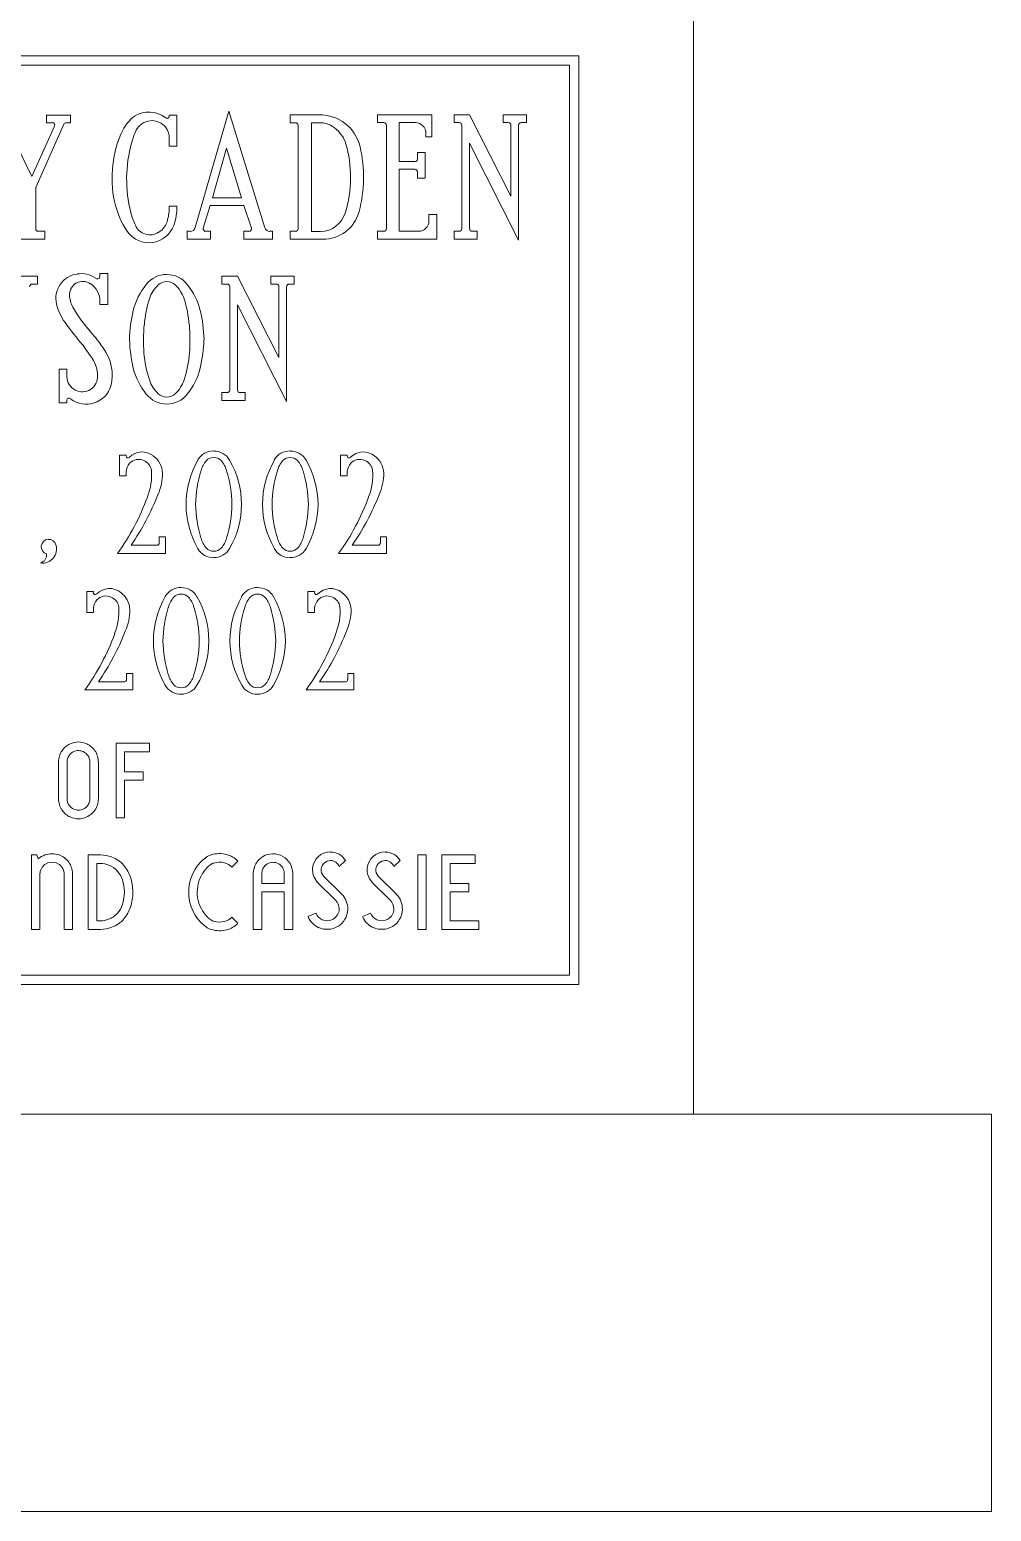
# Model space of a CAD drawing. Header units: inches. Extents: x -10 to 10, y -4 to 22.5.
# Drawn here: x 0.31 to 10, y -4 to 10.92 of the extents above; entities that cross this region are included whole.
import ezdxf

# ---------------------------------------------------------------- set-up
doc = ezdxf.new("R2010")
doc.units = ezdxf.units.IN
doc.header["$MEASUREMENT"] = 0
doc.layers.add('1', color=7, linetype='Continuous')

msp = doc.modelspace()

# ---------------------------------------------------------------- linework, layer by layer
at = {"color": 7, "linetype": 'Continuous', "lineweight": 5}
for p, q in [((7, 0), (7, 14.8)), ((0.482, 9.979), (0.482, 10.057)), ((0.482, 10.056), (0.723, 10.056)), ((0.723, 10.056), (0.723, 9.978)), ((1.716, 10.046), (1.716, 10.056)), ((1.716, 10.056), (1.793, 10.056)), ((1.793, 10.056), (1.793, 9.743)), ((1.979, 8.923), (2.318, 10.094)), ((2.318, 10.094), (2.68, 8.922)), ((2.937, 10.057), (3.23, 10.058)), ((2.937, 9.979), (2.937, 10.057)), ((3.814, 10.057), (4.361, 10.057)), ((3.814, 9.98), (3.814, 10.057)), ((4.361, 10.057), (4.361, 9.836)), ((4.586, 9.98), (4.586, 10.06)), ((4.586, 10.06), (4.743, 10.06)), ((4.743, 10.06), (5.159, 9.24)), ((5.081, 9.98), (5.081, 10.06)), ((5.081, 10.06), (5.316, 10.06)), ((5.316, 10.06), (5.316, 9.98)), ((0.089, 9.943), (0.333, 9.438)), ((0.333, 9.438), (0.561, 9.943)), ((0.654, 9.963), (0.372, 9.327)), ((0.537, 9.979), (0.482, 9.979)), ((0.723, 9.978), (0.678, 9.978)), ((2.989, 9.979), (2.937, 9.979)), ((3.015, 8.912), (3.015, 9.954)), ((3.151, 9.978), (3.151, 8.884)), ((3.235, 9.978), (3.151, 9.978)), ((3.879, 9.98), (3.814, 9.98)), ((3.905, 8.912), (3.905, 9.955)), ((4.199, 9.98), (4.035, 9.98)), ((4.035, 9.98), (4.035, 9.587)), ((4.302, 9.836), (4.302, 9.875)), ((4.638, 9.98), (4.586, 9.98)), ((4.664, 8.913), (4.664, 9.953)), ((5.133, 9.98), (5.081, 9.98)), ((5.159, 9.24), (5.159, 9.953)), ((5.237, 9.953), (5.237, 8.797)), ((5.316, 9.98), (5.263, 9.98)), ((1.716, 9.743), (1.716, 9.822)), ((1.793, 9.743), (1.716, 9.743)), ((2.153, 9.224), (2.294, 9.722)), ((2.294, 9.722), (2.445, 9.224)), ((4.361, 9.836), (4.302, 9.836)), ((5.237, 8.797), (4.743, 9.772)), ((4.743, 9.772), (4.743, 8.913)), ((4.035, 9.587), (4.191, 9.587)), ((4.218, 9.612), (4.218, 9.678)), ((4.218, 9.678), (4.296, 9.678)), ((4.296, 9.678), (4.296, 9.42)), ((4.191, 9.511), (4.035, 9.511)), ((4.035, 9.511), (4.035, 8.886)), ((4.218, 9.42), (4.218, 9.485)), ((4.296, 9.42), (4.218, 9.42)), ((0.372, 9.328), (0.372, 8.911)), ((1.716, 9.139), (1.794, 9.139)), ((2.13, 9.146), (2.059, 8.918)), ((2.468, 9.146), (2.13, 9.146)), ((2.445, 9.224), (2.153, 9.224)), ((2.545, 8.919), (2.468, 9.146)), ((4.333, 8.99), (4.333, 9.055)), ((4.333, 9.055), (4.413, 9.055)), ((4.413, 9.055), (4.413, 8.807)), ((0.463, 8.807), (0.151, 8.807)), ((0.397, 8.886), (0.463, 8.886)), ((0.463, 8.886), (0.463, 8.807)), ((1.898, 8.807), (1.898, 8.886)), ((1.898, 8.886), (1.929, 8.886)), ((2.133, 8.807), (1.898, 8.807)), ((2.084, 8.886), (2.133, 8.886)), ((2.133, 8.886), (2.133, 8.807)), ((2.47, 8.807), (2.47, 8.886)), ((2.47, 8.886), (2.52, 8.886)), ((2.758, 8.807), (2.47, 8.807)), ((2.73, 8.886), (2.758, 8.886)), ((2.758, 8.886), (2.758, 8.807)), ((2.937, 8.807), (2.937, 8.886)), ((2.937, 8.886), (2.989, 8.886)), ((3.262, 8.807), (2.937, 8.807)), ((3.151, 8.884), (3.241, 8.884)), ((3.814, 8.807), (3.814, 8.886)), ((3.814, 8.886), (3.879, 8.886)), ((4.413, 8.807), (3.814, 8.807)), ((4.035, 8.886), (4.228, 8.886)), ((4.586, 8.807), (4.586, 8.887)), ((4.586, 8.887), (4.638, 8.887)), ((4.82, 8.807), (4.586, 8.807)), ((4.768, 8.887), (4.82, 8.887)), ((4.82, 8.887), (4.82, 8.807)), ((0.154, 8.435), (0.389, 8.435)), ((0.389, 8.355), (0.337, 8.355)), ((0.389, 8.435), (0.389, 8.355)), ((1.018, 8.432), (1.018, 8.461)), ((1.018, 8.461), (1.097, 8.461)), ((1.097, 8.461), (1.097, 8.149)), ((2.247, 8.355), (2.247, 8.435)), ((2.247, 8.435), (2.405, 8.435)), ((2.3, 8.355), (2.247, 8.355)), ((2.405, 8.435), (2.821, 7.615)), ((2.742, 8.355), (2.742, 8.435)), ((2.742, 8.435), (2.977, 8.435)), ((2.795, 8.355), (2.742, 8.355)), ((2.977, 8.355), (2.925, 8.355)), ((2.977, 8.435), (2.977, 8.355)), ((2.326, 7.288), (2.326, 8.328)), ((2.821, 7.615), (2.821, 8.328)), ((2.899, 8.328), (2.899, 7.172)), ((1.018, 8.149), (1.018, 8.179)), ((1.097, 8.149), (1.018, 8.149)), ((2.899, 7.172), (2.405, 8.147)), ((2.405, 8.147), (2.405, 7.288)), ((0.608, 7.159), (0.608, 7.497)), ((0.608, 7.497), (0.686, 7.497)), ((0.686, 7.497), (0.686, 7.42)), ((0.686, 7.182), (0.686, 7.159)), ((2.247, 7.182), (2.247, 7.262)), ((2.247, 7.262), (2.3, 7.262)), ((2.482, 7.182), (2.247, 7.182)), ((2.43, 7.262), (2.482, 7.262)), ((2.482, 7.262), (2.482, 7.182)), ((0.686, 7.159), (0.608, 7.159)), ((1.216, 6.425), (1.216, 6.634)), ((1.216, 6.634), (1.282, 6.634)), ((1.282, 6.634), (1.282, 6.626)), ((3.444, 6.425), (3.444, 6.634)), ((3.444, 6.634), (3.51, 6.634)), ((3.51, 6.634), (3.51, 6.626)), ((1.282, 6.425), (1.216, 6.425)), ((1.282, 6.467), (1.282, 6.425)), ((3.51, 6.425), (3.444, 6.425)), ((3.51, 6.467), (3.51, 6.425)), ((1.332, 5.727), (1.595, 5.727)), ((1.616, 5.748), (1.616, 5.811)), ((1.616, 5.811), (1.678, 5.811)), ((1.678, 5.811), (1.678, 5.644)), ((3.56, 5.727), (3.823, 5.727)), ((3.844, 5.748), (3.844, 5.811)), ((3.844, 5.811), (3.906, 5.811)), ((3.906, 5.811), (3.906, 5.644)), ((1.678, 5.644), (1.196, 5.644)), ((3.906, 5.644), (3.424, 5.644)), ((0.887, 5.05), (0.887, 5.259)), ((0.887, 5.259), (0.953, 5.259)), ((0.953, 5.259), (0.953, 5.251)), ((3.115, 5.05), (3.115, 5.259)), ((3.115, 5.259), (3.181, 5.259)), ((3.181, 5.259), (3.181, 5.251)), ((0.953, 5.092), (0.953, 5.05)), ((3.181, 5.092), (3.181, 5.05)), ((0.953, 5.05), (0.887, 5.05)), ((3.181, 5.05), (3.115, 5.05)), ((1.003, 4.352), (1.266, 4.352)), ((1.287, 4.373), (1.287, 4.436)), ((1.287, 4.436), (1.349, 4.436)), ((1.349, 4.436), (1.349, 4.269)), ((3.231, 4.352), (3.494, 4.352)), ((3.515, 4.373), (3.515, 4.436)), ((3.515, 4.436), (3.577, 4.436)), ((3.577, 4.436), (3.577, 4.269)), ((1.349, 4.269), (0.867, 4.269)), ((3.577, 4.269), (3.095, 4.269)), ((1.182, 2.983), (1.182, 3.733)), ((1.182, 3.733), (1.518, 3.733)), ((1.518, 3.733), (1.518, 3.647)), ((1.518, 3.647), (1.268, 3.647)), ((1.268, 3.647), (1.268, 3.446)), ((0.602, 3.173), (0.602, 3.544)), ((0.688, 3.544), (0.688, 3.173)), ((0.917, 3.173), (0.917, 3.544)), ((1.003, 3.544), (1.003, 3.173)), ((1.268, 3.446), (1.455, 3.446)), ((1.455, 3.446), (1.455, 3.36)), ((1.455, 3.36), (1.268, 3.36)), ((1.268, 3.36), (1.268, 2.983)), ((1.268, 2.983), (1.182, 2.983)), ((0.329, 1.858), (0.329, 2.608)), ((0.329, 2.608), (0.383, 2.608)), ((0.383, 2.608), (0.398, 2.57)), ((0.899, 1.858), (0.899, 2.608)), ((0.899, 2.608), (1.026, 2.608)), ((2.409, 2.545), (2.347, 2.486)), ((3.494, 2.552), (3.429, 2.49)), ((4.045, 2.552), (3.98, 2.49)), ((4.22, 1.858), (4.22, 2.608)), ((4.22, 2.608), (4.306, 2.608)), ((4.306, 2.608), (4.306, 1.858)), ((4.462, 1.858), (4.462, 2.608)), ((4.462, 2.608), (4.798, 2.608)), ((4.798, 2.608), (4.798, 2.522)), ((0.415, 1.858), (0.415, 2.423)), ((0.657, 2.423), (0.657, 1.858)), ((0.743, 2.423), (0.743, 1.858)), ((1.024, 2.522), (0.986, 2.522)), ((0.986, 2.522), (0.986, 1.945)), ((2.564, 1.858), (2.564, 2.427)), ((2.65, 2.321), (2.65, 2.424)), ((2.876, 2.424), (2.876, 2.321)), ((2.962, 2.427), (2.962, 1.858)), ((3.272, 2.394), (3.453, 2.215)), ((3.823, 2.394), (4.004, 2.215)), ((4.798, 2.522), (4.548, 2.522)), ((4.548, 2.522), (4.548, 2.321)), ((2.876, 2.321), (2.65, 2.321)), ((3.393, 2.153), (3.209, 2.335)), ((3.943, 2.153), (3.759, 2.335)), ((4.548, 2.321), (4.736, 2.321)), ((4.736, 2.321), (4.736, 2.235)), ((2.65, 1.858), (2.65, 2.235)), ((2.65, 2.235), (2.876, 2.235)), ((2.876, 2.235), (2.876, 1.858)), ((4.736, 2.235), (4.548, 2.235)), ((4.548, 2.235), (4.548, 1.945)), ((0.986, 1.945), (1.024, 1.945)), ((2.347, 1.981), (2.409, 1.921)), ((3.115, 1.988), (3.195, 2.021)), ((3.666, 1.988), (3.746, 2.021)), ((4.548, 1.945), (4.837, 1.945)), ((4.837, 1.945), (4.837, 1.858)), ((0.329, 1.858), (0.415, 1.858)), ((0.657, 1.858), (0.743, 1.858)), ((1.026, 1.858), (0.899, 1.858)), ((2.564, 1.858), (2.65, 1.858)), ((2.876, 1.858), (2.962, 1.858)), ((4.306, 1.858), (4.22, 1.858)), ((4.837, 1.858), (4.462, 1.858)), ((-7, 0), (7, 0)), ((7, 0), (10, 0)), ((10, -4), (10, 0)), ((-10, -4), (10, -4))]:
    msp.add_line(p, q, dxfattribs=at)
for centre, radius, start, end in [((1.603, 9.727), 0.396, 126.5403, 153.3801), ((1.511, 9.811), 0.276, 51.6668, 121.5203), ((1.542, 9.821), 0.179, 37.6355, 153.4196), ((1.694, 10.045), 0.0219, 236.4725, 1.2783), ((3.236, 9.644), 0.414, 13.0449, 90.8837), ((0.539, 9.955), 0.0249, 332.659, 93.8045), ((0.678, 9.953), 0.0257, 89.164, 155.387), ((2.29, 9.421), 1.149, 155.0847, 191.7734), ((1.957, 9.628), 0.636, 154.5783, 166.4935), ((1.539, 9.829), 0.177, 357.5517, 34.7563), ((2.988, 9.951), 0.0281, 6.1611, 86.6333), ((3.242, 9.762), 0.216, 57.9535, 91.9054), ((3.183, 9.664), 0.331, 19.6539, 58.2796), ((3.879, 9.954), 0.0256, 1.3974, 91.397), ((4.196, 9.873), 0.107, 0.9384, 88.3755), ((4.639, 9.954), 0.0256, 358.6029, 91.397), ((5.134, 9.954), 0.0256, 358.603, 91.397), ((5.265, 9.952), 0.0279, 93.2157, 176.7843), ((2.639, 9.412), 1.351, 164.3252, 194.4506), ((2.334, 9.429), 1.21, 342.7134, 16.5962), ((2.324, 9.43), 1.351, 345.1544, 13.1351), ((4.192, 9.612), 0.0256, 268.6028, 358.603), ((4.19, 9.483), 0.0279, 3.2156, 86.7843), ((1.993, 9.361), 0.845, 191.9281, 214.6611), ((1.183, 9.132), 0.534, 345.7464, 0.792), ((1.274, 9.123), 0.52, 339.837, 1.8544), ((1.962, 9.234), 0.651, 194.1096, 206.2476), ((1.508, 9.044), 0.197, 300.9624, 347.2078), ((3.236, 9.151), 0.267, 271.217, 342.2365), ((3.271, 9.178), 0.371, 268.6085, 345.3429), ((4.229, 8.991), 0.105, 269.7562, 359.5577), ((0.398, 8.912), 0.0256, 181.3973, 268.6028), ((1.513, 9.037), 0.266, 216.0001, 339.4051), ((1.523, 9.008), 0.158, 203.1931, 303.1245), ((1.93, 8.936), 0.0508, 268.9015, 344.8383), ((2.085, 8.912), 0.0264, 166.6624, 268.4747), ((2.521, 8.911), 0.0254, 267.645, 19.2973), ((2.73, 8.937), 0.0516, 197.3404, 270.7755), ((2.988, 8.913), 0.0279, 273.2155, 356.7845), ((3.879, 8.911), 0.0256, 268.6028, 1.3972), ((4.639, 8.912), 0.0256, 268.6028, 1.3972), ((4.769, 8.912), 0.0256, 178.6028, 268.6028), ((0.338, 8.327), 0.0279, 93.2157, 176.7843), ((0.822, 8.211), 0.247, 97.716, 193.3434), ((0.846, 8.249), 0.133, 55.4024, 181.2073), ((0.83, 8.209), 0.251, 54.2526, 99.6475), ((0.812, 8.184), 0.207, 358.5135, 57.7222), ((0.993, 8.432), 0.0253, 231.0264, 0.7062), ((1.694, 8.186), 0.266, 90.7945, 141.7752), ((1.693, 8.257), 0.124, 90.5787, 134.1816), ((1.692, 8.19), 0.261, 37.7583, 90.2214), ((1.691, 8.257), 0.124, 45.8184, 89.4213), ((2.301, 8.329), 0.0256, 358.6029, 91.397), ((2.796, 8.329), 0.0256, 358.603, 91.397), ((2.927, 8.327), 0.0279, 93.2157, 176.7843), ((0.973, 8.249), 0.26, 180.6538, 209.1297), ((2.008, 7.924), 0.674, 140.8015, 165.8493), ((2.597, 7.859), 1.134, 162.1624, 175.6398), ((1.845, 8.094), 0.347, 133.3898, 161.1397), ((1.539, 8.094), 0.347, 18.8603, 46.6102), ((0.695, 7.835), 1.229, 5.1392, 17.5861), ((1.376, 7.924), 0.674, 14.1508, 39.1984), ((1.132, 8.301), 0.571, 194.9395, 215.6633), ((2.045, 8.87), 1.499, 209.8933, 221.8234), ((2.74, 7.762), 1.424, 166.7438, 178.5827), ((0.644, 7.762), 1.424, 1.4173, 13.2562), ((2.836, 9.477), 2.641, 214.8408, 221.176), ((3.199, 7.781), 1.741, 174.5859, 183.8931), ((-0.04, 7.786), 1.966, 356.3875, 4.6266), ((-0.129, 6.921), 1.42, 33.847, 41.903), ((2.772, 7.838), 1.455, 181.6013, 193.1348), ((0.612, 7.838), 1.455, 346.8652, 358.3987), ((3.556, 9.551), 3.258, 213.8033, 216.6947), ((0.685, 7.437), 0.458, 346.2477, 36.9458), ((2.818, 7.796), 1.363, 185.6341, 197.2902), ((0.566, 7.796), 1.363, 342.7097, 354.3659), ((0.637, 7.416), 0.359, 2.7591, 31.4937), ((2.013, 7.677), 0.68, 194.424, 219.146), ((1.371, 7.677), 0.68, 320.8541, 345.576), ((0.841, 7.425), 0.155, 182.0169, 3.0686), ((0.882, 7.406), 0.26, 233.2267, 342.7037), ((1.845, 7.503), 0.347, 198.8602, 226.6102), ((1.539, 7.503), 0.347, 313.3898, 341.1398), ((0.708, 7.184), 0.0224, 38.6195, 183.5518), ((1.694, 7.412), 0.266, 218.22, 269.4863), ((1.693, 7.34), 0.124, 225.8149, 270.0108), ((1.692, 7.407), 0.261, 270.0514, 322.2422), ((1.691, 7.34), 0.124, 271.191, 314.1701), ((2.301, 7.287), 0.0256, 268.6028, 1.3972), ((2.431, 7.287), 0.0256, 178.6028, 268.6028), ((1.302, 6.624), 0.0199, 176.9965, 315.3918), ((1.444, 6.486), 0.179, 50.8041, 135.8451), ((1.409, 6.463), 0.127, 65.6839, 135.7005), ((1.413, 6.462), 0.126, 8.534, 67.7805), ((1.427, 6.443), 0.223, 2.9763, 54.3862), ((2.821, 6.124), 0.935, 150.5931, 179.199), ((2.162, 6.495), 0.18, 88.9263, 150.4551), ((2.277, 6.412), 0.248, 138.1648, 165.1668), ((2.167, 6.503), 0.106, 90.7253, 135.3912), ((2.169, 6.494), 0.18, 29.6155, 91.034), ((2.164, 6.503), 0.106, 44.6088, 89.2747), ((2.055, 6.412), 0.248, 14.8333, 41.8352), ((1.509, 6.124), 0.937, 0.8129, 29.3711), ((3.591, 6.124), 0.935, 150.5931, 179.199), ((2.932, 6.495), 0.18, 88.9263, 150.4551), ((3.047, 6.412), 0.248, 138.1648, 165.1668), ((2.937, 6.503), 0.106, 90.7253, 135.3912), ((2.939, 6.494), 0.18, 29.6155, 91.034), ((2.934, 6.503), 0.106, 44.6088, 89.2747), ((2.825, 6.412), 0.248, 14.8333, 41.8352), ((2.279, 6.124), 0.937, 0.8129, 29.3711), ((3.53, 6.624), 0.0199, 176.9965, 315.3918), ((3.672, 6.486), 0.179, 50.8041, 135.8451), ((3.637, 6.463), 0.127, 65.6839, 135.7005), ((3.641, 6.462), 0.126, 8.534, 67.7805), ((3.655, 6.443), 0.223, 2.9763, 54.3862), ((1.444, 6.448), 0.163, 140.6326, 173.4593), ((0.937, 6.435), 0.603, 338.2937, 4.3741), ((1.134, 6.45), 0.516, 335.3487, 0.5329), ((3.217, 6.116), 1.234, 163.0679, 179.0303), ((1.12, 6.117), 1.229, 0.9536, 16.9812), ((3.987, 6.116), 1.234, 163.0679, 179.0303), ((1.89, 6.117), 1.229, 0.9536, 16.9812), ((3.672, 6.448), 0.163, 140.6326, 173.4593), ((3.165, 6.435), 0.603, 338.2937, 4.3741), ((3.362, 6.45), 0.516, 335.3487, 0.5329), ((-0.697, 7.01), 2.335, 324.1665, 339.9926), ((-0.641, 7.105), 2.407, 325.0511, 338.7922), ((2.821, 6.15), 0.935, 180.801, 209.4069), ((3.217, 6.158), 1.234, 180.9697, 196.9321), ((1.12, 6.158), 1.229, 343.0188, 359.0464), ((1.509, 6.151), 0.937, 330.6289, 359.1871), ((3.591, 6.15), 0.935, 180.801, 209.4069), ((3.987, 6.158), 1.234, 180.9697, 196.9321), ((1.89, 6.158), 1.229, 343.0188, 359.0464), ((2.279, 6.151), 0.937, 330.6289, 359.1871), ((1.531, 7.01), 2.335, 324.1665, 339.9926), ((1.587, 7.105), 2.407, 325.0511, 338.7922), ((0.441, 5.687), 0.141, 261.5845, 17.125), ((0.503, 5.71), 0.0753, 14.4061, 253.5687), ((1.595, 5.747), 0.0205, 268.6028, 1.3973), ((2.163, 5.78), 0.18, 209.6429, 270.9756), ((2.277, 5.862), 0.248, 194.8332, 221.8352), ((2.167, 5.771), 0.106, 224.6089, 269.2746), ((2.164, 5.771), 0.106, 270.7254, 315.3911), ((2.169, 5.781), 0.18, 269.0641, 330.2865), ((2.055, 5.862), 0.248, 318.1648, 345.1667), ((2.933, 5.78), 0.18, 209.6429, 270.9756), ((3.047, 5.862), 0.248, 194.8332, 221.8352), ((2.937, 5.771), 0.106, 224.6089, 269.2746), ((2.934, 5.771), 0.106, 270.7254, 315.3911), ((2.939, 5.781), 0.18, 269.0641, 330.2865), ((2.825, 5.862), 0.248, 318.1648, 345.1667), ((3.823, 5.747), 0.0205, 268.6028, 1.3973), ((0.401, 5.627), 0.0811, 283.8191, 7.8392), ((0.972, 5.249), 0.0199, 176.9965, 315.3918), ((1.115, 5.111), 0.179, 50.8041, 135.8451), ((1.098, 5.068), 0.223, 2.9763, 54.3862), ((1.833, 5.12), 0.18, 88.9263, 150.4551), ((1.838, 5.128), 0.106, 90.7253, 135.3912), ((1.84, 5.119), 0.18, 29.6155, 91.034), ((1.835, 5.128), 0.106, 44.6088, 89.2747), ((2.603, 5.12), 0.18, 88.9263, 150.4551), ((2.608, 5.128), 0.106, 90.7253, 135.3912), ((2.61, 5.119), 0.18, 29.6155, 91.034), ((2.605, 5.128), 0.106, 44.6088, 89.2747), ((3.2, 5.249), 0.0199, 176.9965, 315.3918), ((3.343, 5.111), 0.179, 50.8041, 135.8451), ((3.326, 5.068), 0.223, 2.9763, 54.3862), ((1.115, 5.073), 0.163, 140.6326, 173.4593), ((1.079, 5.088), 0.127, 65.6839, 135.7005), ((1.084, 5.087), 0.126, 8.534, 67.7805), ((0.607, 5.06), 0.603, 338.2937, 4.3741), ((0.805, 5.075), 0.516, 335.3487, 0.5329), ((2.492, 4.749), 0.935, 150.5931, 179.199), ((2.888, 4.741), 1.234, 163.0679, 179.0303), ((1.948, 5.037), 0.248, 138.1648, 165.1668), ((1.726, 5.037), 0.248, 14.8333, 41.8352), ((0.791, 4.742), 1.229, 0.9536, 16.9812), ((1.18, 4.749), 0.937, 0.8129, 29.3711), ((3.262, 4.749), 0.935, 150.5931, 179.199), ((3.658, 4.741), 1.234, 163.0679, 179.0303), ((2.718, 5.037), 0.248, 138.1648, 165.1668), ((2.496, 5.037), 0.248, 14.8333, 41.8352), ((1.561, 4.742), 1.229, 0.9536, 16.9812), ((1.95, 4.749), 0.937, 0.8129, 29.3711), ((3.343, 5.073), 0.163, 140.6326, 173.4593), ((3.307, 5.088), 0.127, 65.6839, 135.7005), ((3.312, 5.087), 0.126, 8.534, 67.7805), ((2.835, 5.06), 0.603, 338.2937, 4.3741), ((3.033, 5.075), 0.516, 335.3487, 0.5329), ((-1.026, 5.635), 2.335, 324.1665, 339.9926), ((-0.97, 5.73), 2.407, 325.0511, 338.7922), ((1.202, 5.635), 2.335, 324.1665, 339.9926), ((1.258, 5.73), 2.407, 325.0511, 338.7922), ((2.492, 4.775), 0.935, 180.801, 209.4069), ((2.888, 4.783), 1.234, 180.9697, 196.9321), ((0.791, 4.783), 1.229, 343.0188, 359.0464), ((1.18, 4.776), 0.937, 330.6289, 359.1871), ((3.262, 4.775), 0.935, 180.801, 209.4069), ((3.658, 4.783), 1.234, 180.9697, 196.9321), ((1.561, 4.783), 1.229, 343.0188, 359.0464), ((1.95, 4.776), 0.937, 330.6289, 359.1871), ((1.266, 4.372), 0.0205, 268.6028, 1.3973), ((1.948, 4.487), 0.248, 194.8332, 221.8352), ((1.726, 4.487), 0.248, 318.1648, 345.1667), ((2.718, 4.487), 0.248, 194.8332, 221.8352), ((2.496, 4.487), 0.248, 318.1648, 345.1667), ((3.494, 4.372), 0.0205, 268.6028, 1.3973), ((1.834, 4.405), 0.18, 209.6429, 270.9756), ((1.838, 4.396), 0.106, 224.6089, 269.2746), ((1.835, 4.396), 0.106, 270.7254, 315.3911), ((1.84, 4.406), 0.18, 269.0641, 330.2865), ((2.604, 4.405), 0.18, 209.6429, 270.9756), ((2.608, 4.396), 0.106, 224.6089, 269.2746), ((2.605, 4.396), 0.106, 270.7254, 315.3911), ((2.61, 4.406), 0.18, 269.0641, 330.2865), ((0.803, 3.544), 0.201, 89.9605, 114.5524), ((0.803, 3.544), 0.201, 65.4478, 89.9967), ((0.802, 3.544), 0.2, 145.3994, 180.2102), ((0.803, 3.544), 0.201, 114.6496, 145.4965), ((0.802, 3.544), 0.114, 145.3304, 180.1582), ((0.802, 3.545), 0.114, 114.5143, 145.6018), ((0.803, 3.545), 0.114, 89.9162, 114.6443), ((0.803, 3.543), 0.115, 65.6103, 89.9273), ((0.803, 3.544), 0.114, 34.4333, 65.4159), ((0.802, 3.543), 0.202, 34.589, 65.3165), ((0.802, 3.544), 0.115, 359.9101, 34.3967), ((0.803, 3.544), 0.2, 359.8195, 34.5021), ((0.802, 3.173), 0.2, 179.79, 214.6006), ((0.802, 3.173), 0.114, 179.8946, 214.5716), ((0.803, 3.173), 0.114, 325.5019, 0.1069), ((0.803, 3.173), 0.2, 325.4979, 0.1803), ((0.803, 3.173), 0.201, 214.5027, 245.3507), ((0.802, 3.172), 0.113, 214.2523, 245.5056), ((0.803, 3.173), 0.201, 245.4481, 270.0381), ((0.802, 3.171), 0.112, 245.2729, 270.3427), ((0.803, 3.171), 0.112, 269.7315, 294.7277), ((0.803, 3.173), 0.201, 270.0048, 294.5517), ((0.802, 3.173), 0.115, 294.6078, 325.4189), ((0.802, 3.174), 0.202, 294.6833, 325.4118), ((0.531, 2.416), 0.203, 109.0689, 130.9062), ((0.536, 2.39), 0.23, 72.0089, 107.9911), ((0.542, 2.419), 0.2, 35.7732, 71.1231), ((0.541, 2.418), 0.202, 1.2332, 35.7271), ((1.02, 2.276), 0.333, 69.3923, 88.9292), ((1.044, 2.322), 0.281, 39.4898, 70.6335), ((2.281, 2.297), 0.345, 124.1217, 145.0544), ((2.199, 2.425), 0.193, 107.7425, 125.1245), ((2.224, 2.341), 0.281, 75.1286, 107.351), ((2.242, 2.392), 0.226, 42.5424, 76.2383), ((2.763, 2.421), 0.199, 123.3619, 178.137), ((2.763, 2.421), 0.199, 59.8179, 123.3777), ((2.763, 2.42), 0.199, 1.8906, 59.808), ((3.341, 2.458), 0.18, 90.0132, 174.5674), ((3.341, 2.457), 0.0939, 90.0756, 174.5309), ((3.341, 2.457), 0.18, 31.6433, 89.9952), ((3.341, 2.458), 0.0938, 20.3571, 90.0394), ((3.892, 2.458), 0.18, 90.0132, 174.5674), ((3.892, 2.457), 0.0939, 90.0756, 174.5309), ((3.892, 2.457), 0.18, 31.6433, 89.9952), ((3.892, 2.458), 0.0938, 20.3571, 90.0394), ((0.532, 2.417), 0.117, 110.161, 176.9656), ((0.536, 2.39), 0.144, 71.9828, 108.0172), ((0.542, 2.419), 0.114, 35.7346, 70.4008), ((0.543, 2.419), 0.114, 2.0124, 35.9196), ((1.019, 2.272), 0.25, 69.1303, 88.8599), ((1.043, 2.322), 0.195, 39.4956, 70.5944), ((1.012, 2.281), 0.246, 18.0819, 42.1168), ((1.013, 2.282), 0.33, 18.0083, 41.521), ((2.351, 2.234), 0.438, 143.5122, 180.1018), ((2.346, 2.237), 0.346, 143.474, 180.5444), ((2.281, 2.297), 0.259, 123.8017, 145.7674), ((2.199, 2.424), 0.108, 108.1016, 125.1489), ((2.224, 2.339), 0.196, 75.0596, 107.2352), ((2.242, 2.393), 0.14, 41.616, 76.6133), ((2.763, 2.421), 0.113, 123.3353, 178.1697), ((2.763, 2.421), 0.113, 59.808, 123.4448), ((2.763, 2.421), 0.113, 1.8143, 59.8173), ((3.342, 2.458), 0.181, 174.6216, 222.5441), ((3.341, 2.458), 0.094, 174.5947, 222.6664), ((3.892, 2.458), 0.181, 174.6216, 222.5441), ((3.892, 2.458), 0.094, 174.5947, 222.6664), ((0.865, 2.234), 0.4, 0.4385, 18.0114), ((0.88, 2.237), 0.47, 359.9336, 18.1468), ((1, 2.191), 0.259, 319.01, 341.6468), ((0.866, 2.233), 0.399, 341.9711, 0.5621), ((0.891, 2.227), 0.459, 341.714, 1.1394), ((2.351, 2.233), 0.438, 179.9182, 216.4875), ((2.346, 2.23), 0.347, 179.4919, 216.5021), ((3.307, 2.066), 0.122, 358.2358, 45.5943), ((3.308, 2.066), 0.208, 358.1685, 45.6347), ((3.858, 2.066), 0.122, 358.2358, 45.5943), ((3.858, 2.066), 0.208, 358.1685, 45.6347), ((1.02, 2.191), 0.246, 270.9593, 290.5947), ((1.041, 2.151), 0.201, 289.0467, 320.0202), ((1.044, 2.145), 0.281, 289.3665, 320.5102), ((1.013, 2.185), 0.33, 318.4796, 341.991), ((2.28, 2.168), 0.343, 214.8552, 235.9194), ((2.281, 2.17), 0.259, 214.2326, 236.1983), ((2.198, 2.04), 0.105, 234.7132, 252.2749), ((2.224, 2.127), 0.195, 252.6635, 284.9633), ((2.242, 2.074), 0.14, 283.3867, 318.384), ((3.308, 2.066), 0.208, 201.9996, 246.3734), ((3.308, 2.066), 0.121, 202.0446, 246.3618), ((3.308, 2.067), 0.122, 246.4178, 300.5466), ((3.308, 2.066), 0.121, 300.6579, 358.1091), ((3.308, 2.066), 0.208, 300.6681, 358.1342), ((3.858, 2.066), 0.208, 201.9996, 246.3734), ((3.858, 2.066), 0.121, 202.0446, 246.3618), ((3.859, 2.067), 0.122, 246.4178, 300.5466), ((3.859, 2.066), 0.121, 300.6579, 358.1091), ((3.859, 2.066), 0.208, 300.6681, 358.1342), ((1.02, 2.191), 0.333, 271.0728, 290.6071), ((2.2, 2.044), 0.196, 235.0697, 252.1956), ((2.224, 2.124), 0.279, 252.5317, 284.9881), ((2.243, 2.073), 0.225, 283.6527, 317.5681), ((3.308, 2.067), 0.208, 246.4103, 300.6153), ((3.859, 2.067), 0.208, 246.4103, 300.6153)]:
    msp.add_arc(centre, radius, start, end, dxfattribs=at)
at = {"layer": '1', "color": 7, "linetype": 'Continuous', "lineweight": 5}
for p, q in [((5.844, 10.651), (-5.844, 10.651)), ((5.844, 1.303), (5.844, 10.651)), ((5.75, 10.557), (-5.75, 10.557)), ((5.75, 1.397), (5.75, 10.557)), ((5.75, 1.397), (-5.75, 1.397)), ((5.844, 1.303), (-5.844, 1.303))]:
    msp.add_line(p, q, dxfattribs=at)

doc.saveas('drawing.dxf')
